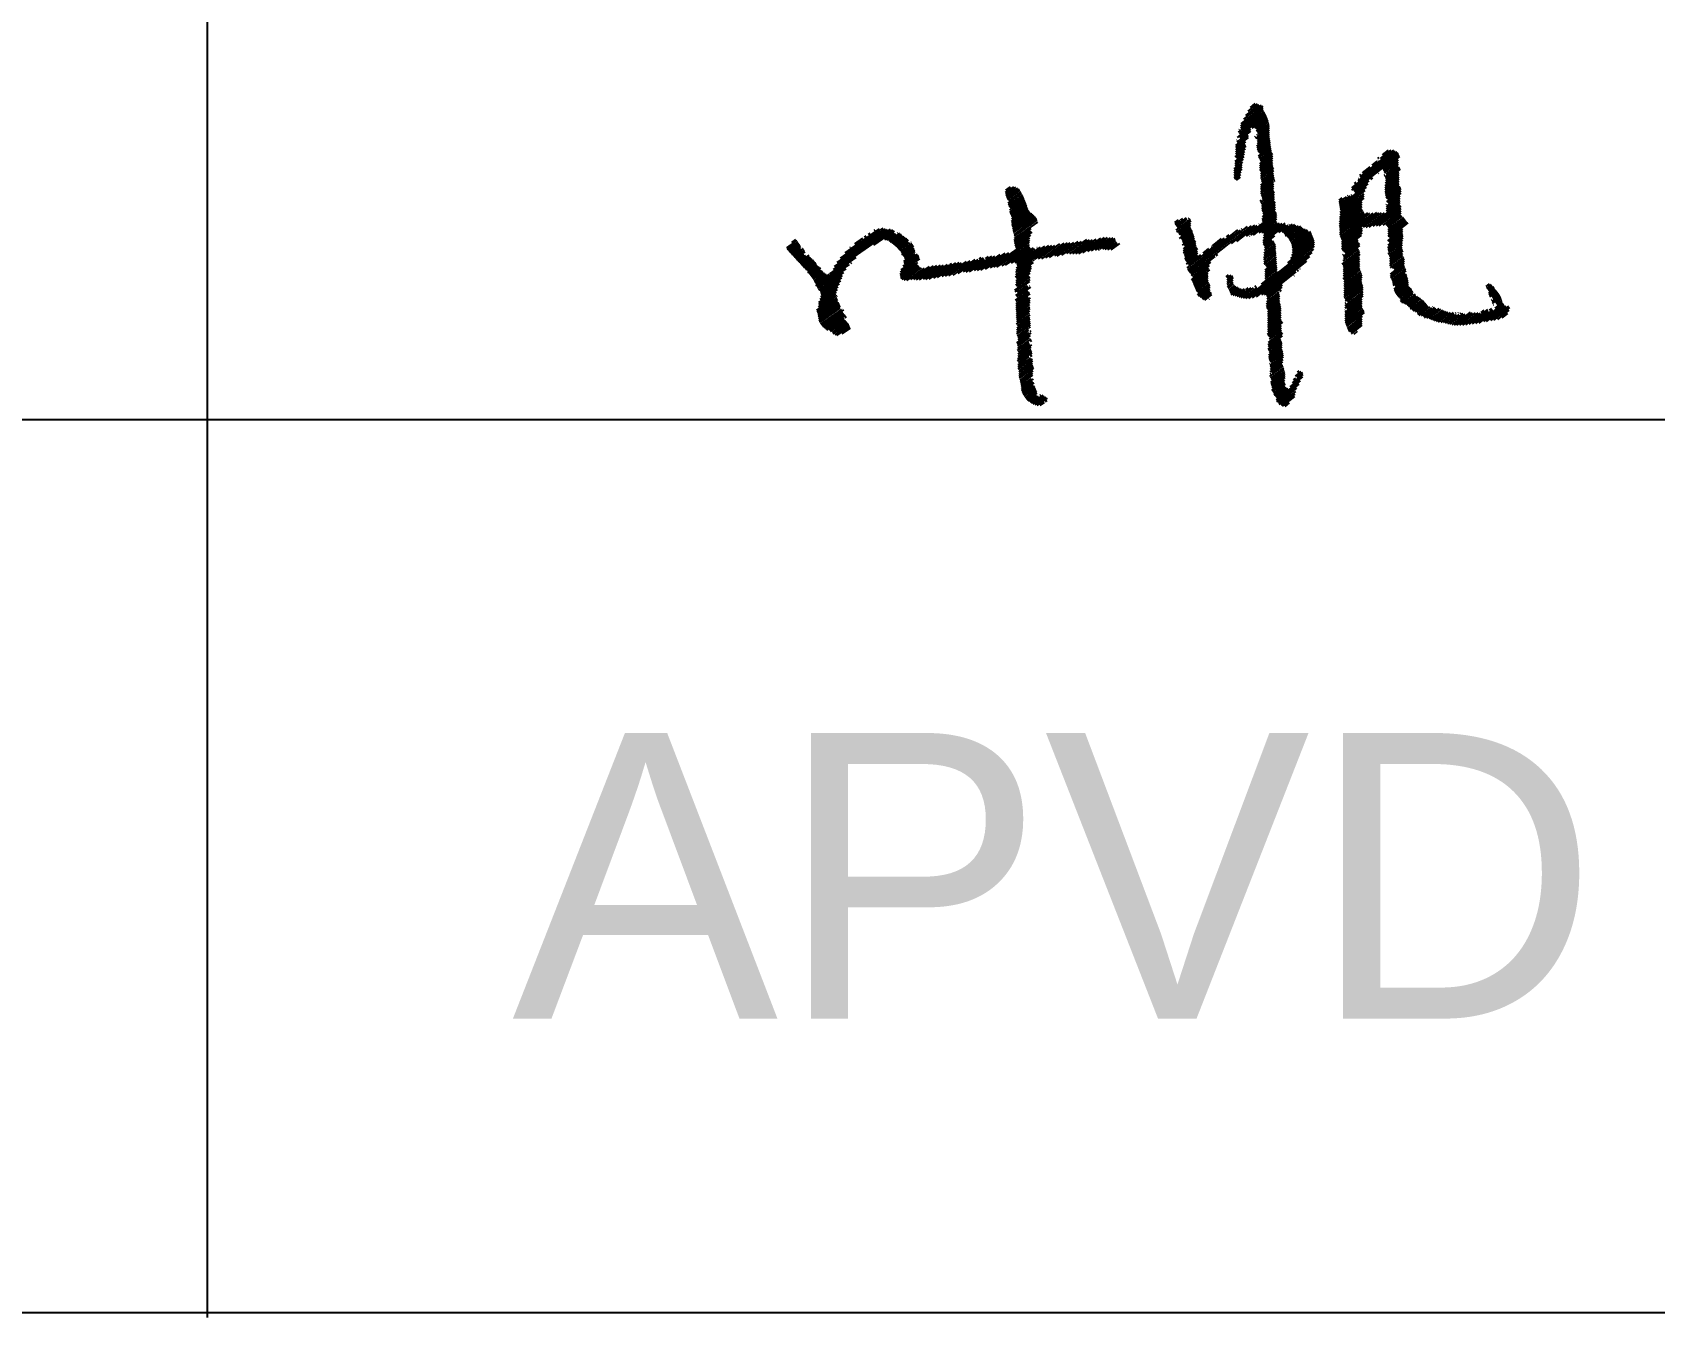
# Model space of a CAD drawing. Header units: millimetres. Extents: x -67 to 528, y -158 to 263.
# Drawn here: x 504.61 to 512.2, y 17.83 to 23.84 of the extents above; entities that cross this region are included whole.
import ezdxf

# ---------------------------------------------------------------- set-up
doc = ezdxf.new("R2010")
doc.units = ezdxf.units.MM
doc.styles.add('Arial', font='ARIAL.TTF', dxfattribs={"height": 0.2})

# ---------------------------------------------------------------- blocks, each defined once
blk = doc.blocks.new('Unknown-251777343-6200')
at = {"color": 7, "linetype": 'Continuous'}
for p, q in [((505.4261, 17.8262), (505.4261, 47.263)), ((433.9535, 22.0317), (513.1357, 22.0314)), ((433.9535, 17.8497), (513.1111, 17.8497))]:
    blk.add_line(p, q, dxfattribs=at)
at = {"color": 7, "linetype": 'Continuous', "style": 'Arial'}
blk.add_text('APVD', height=1.33711, dxfattribs=at).set_placement((506.8526, 19.2261))
blk = doc.blocks.new('Unknown-251777343-6202')
at = {"color": 3, "linetype": 'Continuous'}
for p, q in [((510.264, 23.4047), (510.3695, 23.4884)), ((510.2643, 23.3946), (510.3709, 23.4792)), ((510.2654, 23.4161), (510.3689, 23.4983)), ((510.2695, 23.3884), (510.3747, 23.4719)), ((510.2787, 23.437), (510.3615, 23.5028)), ((510.2874, 23.4543), (510.3509, 23.5047)), ((510.2997, 23.4744), (510.3432, 23.5089)), ((510.3092, 23.4922), (510.3321, 23.5104)), ((510.2493, 23.3517), (510.3825, 23.4574)), ((510.2576, 23.3686), (510.3786, 23.4647)), ((510.3178, 23.3958), (510.3859, 23.4498)), ((510.3295, 23.3947), (510.3891, 23.442)), ((510.3349, 23.3473), (510.3984, 23.3977)), ((510.3375, 23.3907), (510.3918, 23.4338)), ((510.3384, 23.3811), (510.3945, 23.4256)), ((510.3428, 23.3743), (510.3972, 23.4174)), ((510.3462, 23.3666), (510.3984, 23.408)), ((510.2413, 23.3144), (510.3003, 23.3612)), ((510.2413, 23.304), (510.3011, 23.3515)), ((510.2413, 23.2937), (510.2883, 23.331)), ((510.2413, 23.2834), (510.2865, 23.3192)), ((510.2459, 23.3387), (510.2478, 23.3402)), ((510.2476, 23.3297), (510.2571, 23.3373)), ((510.2538, 23.376), (510.2692, 23.3882)), ((510.2568, 23.3887), (510.2589, 23.3903)), ((510.258, 23.338), (510.3119, 23.3808)), ((510.2604, 23.3502), (510.3109, 23.3902)), ((510.3303, 23.354), (510.334, 23.3569)), ((510.3402, 23.3618), (510.3447, 23.3654)), ((510.3402, 23.3102), (510.399, 23.3569)), ((510.3414, 23.3008), (510.4003, 23.3476)), ((510.3419, 23.3218), (510.3984, 23.3667)), ((510.3421, 23.3427), (510.3984, 23.3874)), ((510.3426, 23.3327), (510.3984, 23.3771)), ((510.3431, 23.2919), (510.4016, 23.3383)), ((510.3457, 23.2836), (510.4029, 23.329)), ((510.3527, 23.2788), (510.4042, 23.3197)), ((510.2373, 23.2389), (510.2818, 23.2742)), ((510.2373, 23.2285), (510.2799, 23.2623)), ((510.2373, 23.2182), (510.2768, 23.2496)), ((510.2388, 23.2607), (510.2859, 23.2981)), ((510.2413, 23.273), (510.2891, 23.311)), ((510.2436, 23.2542), (510.2832, 23.2856)), ((510.3473, 23.2642), (510.4055, 23.3104)), ((510.3494, 23.2555), (510.4068, 23.3011)), ((510.3531, 23.2481), (510.4081, 23.2918)), ((510.3541, 23.2282), (510.4145, 23.2762)), ((510.3541, 23.2179), (510.4145, 23.2659)), ((510.3541, 23.2076), (510.4145, 23.2555)), ((510.3541, 23.1972), (510.4145, 23.2452)), ((510.3572, 23.2411), (510.4094, 23.2825)), ((510.7847, 23.105), (511.0023, 23.2777)), ((510.7849, 23.1155), (510.9972, 23.2839)), ((510.7943, 23.1023), (511.0065, 23.2707)), ((510.8137, 23.1487), (510.9887, 23.2876)), ((510.8236, 23.1668), (510.9805, 23.2914)), ((510.9067, 23.2535), (510.9117, 23.2575)), ((510.9068, 23.2432), (510.9082, 23.2444)), ((510.9183, 23.2523), (510.9688, 23.2925)), ((510.9272, 23.2698), (510.9563, 23.2928)), ((510.9306, 23.2001), (511.0092, 23.2625)), ((510.9346, 23.193), (511.0026, 23.247)), ((510.2333, 23.2047), (510.2736, 23.2366)), ((510.2333, 23.1943), (510.2711, 23.2244)), ((510.2333, 23.184), (510.2712, 23.2141)), ((510.2333, 23.1737), (510.2708, 23.2034)), ((510.2333, 23.1633), (510.2668, 23.1899)), ((510.2372, 23.1561), (510.2639, 23.1774)), ((510.358, 23.19), (510.4145, 23.2349)), ((510.3581, 23.1798), (510.4145, 23.2245)), ((510.3581, 23.1694), (510.416, 23.2154)), ((510.3581, 23.1591), (510.4192, 23.2076)), ((510.3581, 23.1281), (510.4193, 23.1767)), ((510.3581, 23.1178), (510.4202, 23.167)), ((510.3606, 23.1508), (510.4184, 23.1966)), ((510.3627, 23.1421), (510.4175, 23.1856)), ((510.8217, 23.1757), (510.8267, 23.1796)), ((510.8348, 23.1861), (510.8705, 23.2144)), ((510.8796, 23.2217), (510.9035, 23.2406)), ((510.9098, 23.1836), (510.9113, 23.1848)), ((510.9364, 23.1737), (510.9398, 23.1764)), ((510.938, 23.1853), (511.0026, 23.2366)), ((510.9397, 23.1661), (511.0026, 23.216)), ((510.9402, 23.1251), (511.0067, 23.1778)), ((510.9402, 23.1148), (511.0067, 23.1675)), ((510.9425, 23.1373), (511.0067, 23.1882)), ((510.9428, 23.1582), (511.0085, 23.2103)), ((510.9437, 23.1486), (511.012, 23.2027)), ((510.9445, 23.1802), (511.0026, 23.2263)), ((509.163, 23.0939), (509.2017, 23.121)), ((509.1635, 23.0845), (509.2117, 23.1182)), ((509.1639, 23.1043), (509.1864, 23.12)), ((509.1657, 23.0763), (509.2201, 23.1144)), ((509.1684, 23.0685), (509.2275, 23.1098)), ((509.1716, 23.0609), (509.2314, 23.1028)), ((509.1776, 23.0554), (509.2353, 23.0958)), ((510.2446, 23.1517), (510.2623, 23.1657)), ((510.3561, 23.1575), (510.3566, 23.1579)), ((510.3581, 23.1074), (510.4229, 23.1589)), ((510.3581, 23.0971), (510.4186, 23.1451)), ((510.3581, 23.1384), (510.3587, 23.1389)), ((510.3584, 23.087), (510.4186, 23.1347)), ((510.3586, 23.0458), (510.4229, 23.0968)), ((510.3613, 23.079), (510.4186, 23.1244)), ((510.3639, 23.0707), (510.4186, 23.1141)), ((510.3656, 23.0617), (510.4186, 23.1037)), ((510.4202, 23.1463), (510.4248, 23.15)), ((510.7278, 23.0288), (510.8603, 23.134)), ((510.7293, 23.0197), (510.8537, 23.1185)), ((510.7307, 23.0105), (510.8472, 23.103)), ((510.7971, 23.1355), (510.8053, 23.142)), ((510.7977, 23.0947), (510.8662, 23.149)), ((510.8135, 23.1588), (510.815, 23.16)), ((510.8734, 23.1547), (510.8829, 23.1622)), ((510.9402, 23.1044), (511.0067, 23.1572)), ((510.9408, 23.0945), (511.0067, 23.1468)), ((510.9419, 23.0851), (511.0067, 23.1365)), ((510.9436, 23.0761), (511.0067, 23.1262)), ((510.9453, 23.0671), (511.0118, 23.1199)), ((510.9489, 23.0494), (511.0147, 23.1016)), ((510.952, 23.0621), (511.0147, 23.1119)), ((510.9543, 23.0433), (511.0147, 23.0912)), ((509.1759, 23.0444), (509.2393, 23.0888)), ((509.1767, 23.0353), (509.2432, 23.0818)), ((509.1794, 23.0274), (509.2469, 23.0747)), ((509.1825, 23.0003), (509.2564, 23.0521)), ((509.1834, 23.0107), (509.2536, 23.0599)), ((509.1848, 23.0214), (509.2503, 23.0673)), ((509.1856, 22.9928), (509.2592, 23.0443)), ((509.1893, 22.9856), (509.2619, 23.0365)), ((509.1924, 22.978), (509.2647, 23.0287)), ((509.1925, 22.9684), (509.2676, 23.0209)), ((510.3553, 23.0535), (510.3621, 23.0589)), ((510.3622, 23.0383), (510.4226, 23.0863)), ((510.3622, 23.028), (510.4226, 23.0759)), ((510.3622, 23.0177), (510.4226, 23.0656)), ((510.3638, 23.0086), (510.4226, 23.0553)), ((510.3648, 22.9681), (510.4266, 23.0171)), ((510.3658, 22.9792), (510.4266, 23.0275)), ((510.368, 23.0016), (510.4266, 23.0481)), ((510.3685, 22.9917), (510.4266, 23.0378)), ((510.7251, 23.0577), (510.7388, 23.0686)), ((510.7257, 23.0478), (510.7518, 23.0686)), ((510.7265, 23.0382), (510.7779, 23.0789)), ((510.727, 22.9456), (510.8322, 23.0291)), ((510.7271, 22.9353), (510.8315, 23.0182)), ((510.7272, 22.9561), (510.8329, 23.0399)), ((510.7275, 22.9667), (510.8334, 23.0506)), ((510.7283, 22.9776), (510.8415, 23.0674)), ((510.7291, 22.9886), (510.8415, 23.0778)), ((510.7299, 22.9995), (510.8415, 23.0881)), ((510.7529, 23.0694), (510.7598, 23.0749)), ((510.7638, 23.0781), (510.7664, 23.0801)), ((510.7811, 23.0815), (510.7839, 23.0837)), ((510.865, 22.9311), (511.0107, 23.0467)), ((510.8846, 22.9363), (511.0109, 23.0366)), ((510.9004, 22.9385), (511.0147, 23.0292)), ((510.913, 22.9382), (511.0147, 23.0189)), ((510.9462, 23.0266), (511.0107, 23.0777)), ((510.9462, 23.0162), (511.0107, 23.0674)), ((510.9462, 23.0576), (510.9473, 23.0584)), ((510.9462, 23.0059), (511.0107, 23.057)), ((510.9462, 23.0369), (510.9487, 23.0388)), ((509.191, 22.9576), (509.2705, 23.0133)), ((509.1917, 22.9483), (509.2747, 23.0064)), ((509.193, 22.9395), (509.2803, 23.0007)), ((509.1947, 22.931), (509.2868, 22.9954)), ((509.1964, 22.9224), (509.293, 22.99)), ((509.1984, 22.9141), (509.2988, 22.9844)), ((509.2007, 22.9059), (509.3047, 22.9787)), ((509.2032, 22.8979), (509.3088, 22.9719)), ((509.2042, 22.8791), (509.3135, 22.9557)), ((509.2051, 22.8895), (509.3117, 22.9641)), ((509.9552, 22.953), (509.9721, 22.9664)), ((509.9572, 22.9443), (509.9813, 22.9634)), ((509.9619, 22.917), (510.0284, 22.9698)), ((509.9625, 22.9381), (510.01, 22.9758)), ((509.9644, 22.9086), (510.0314, 22.9618)), ((509.9665, 22.931), (510.0138, 22.9685)), ((509.9731, 22.9052), (510.03, 22.9504)), ((509.9765, 22.8976), (510.0303, 22.9403)), ((509.9828, 22.9646), (509.9931, 22.9728)), ((510.0188, 22.9725), (510.0229, 22.9757)), ((510.2215, 22.8544), (510.3306, 22.9409)), ((510.2463, 22.8638), (510.3416, 22.9394)), ((510.2911, 22.8889), (510.431, 23)), ((510.3109, 22.8943), (510.4327, 22.991)), ((510.3239, 22.8943), (510.4337, 22.9814)), ((510.3503, 22.9462), (510.3513, 22.9471)), ((510.3509, 22.9054), (510.4339, 22.9713)), ((510.3613, 22.955), (510.3618, 22.9554)), ((510.3632, 22.9048), (510.4319, 22.9593)), ((510.3659, 22.9587), (510.4266, 23.0068)), ((510.3687, 22.8679), (510.4717, 22.9496)), ((510.3694, 22.8581), (510.4751, 22.942)), ((510.3702, 22.8794), (510.4585, 22.9495)), ((510.372, 22.9014), (510.436, 22.9522)), ((510.3723, 22.8914), (510.4461, 22.9499)), ((510.4428, 22.906), (510.4865, 22.9407)), ((510.4577, 22.9075), (510.5064, 22.9462)), ((510.4663, 22.904), (510.5176, 22.9447)), ((510.4707, 22.8971), (510.5233, 22.9389)), ((510.4902, 22.9436), (510.493, 22.9458)), ((510.7275, 22.9253), (510.8355, 23.011)), ((510.7279, 22.9153), (510.8399, 23.0041)), ((510.7283, 22.9052), (510.8336, 22.9888)), ((510.7286, 22.8952), (510.827, 22.9733)), ((510.7312, 22.8869), (510.8205, 22.9578)), ((510.7344, 22.8791), (510.814, 22.9422)), ((510.8074, 22.9267), (510.8343, 22.9481)), ((510.814, 22.9422), (510.8355, 22.9593)), ((510.8205, 22.9578), (510.8366, 22.9705)), ((510.827, 22.9733), (510.8377, 22.9818)), ((510.8332, 22.9369), (510.9105, 22.9982)), ((510.8336, 22.9888), (510.8389, 22.993)), ((510.8343, 22.9481), (510.9007, 23.0007)), ((510.8355, 22.9593), (510.8839, 22.9978)), ((510.8366, 22.9705), (510.8694, 22.9965)), ((510.8377, 22.9818), (510.8591, 22.9987)), ((510.8388, 22.931), (510.9235, 22.9982)), ((510.8389, 22.993), (510.8442, 22.9972)), ((510.851, 22.9303), (510.9366, 22.9982)), ((510.9303, 22.9415), (511.0147, 23.0086)), ((510.9443, 22.9424), (511.0147, 22.9982)), ((510.9503, 22.9368), (511.0147, 22.9879)), ((510.9543, 22.9296), (511.0207, 22.9823)), ((510.9543, 22.9193), (511.0273, 22.9772)), ((510.9543, 22.909), (511.0329, 22.9713)), ((510.9543, 22.8986), (511.0374, 22.9646)), ((510.9543, 22.8883), (511.0415, 22.9575)), ((510.9606, 22.8829), (511.0476, 22.952)), ((508.1389, 22.8347), (508.1874, 22.8686)), ((508.1615, 22.8602), (508.1803, 22.8734)), ((508.3403, 22.7126), (508.6356, 22.9195)), ((508.357, 22.7341), (508.6249, 22.9217)), ((508.3619, 22.7473), (508.6106, 22.9214)), ((508.3748, 22.766), (508.6003, 22.9239)), ((508.3894, 22.786), (508.5902, 22.9266)), ((508.4119, 22.8115), (508.5719, 22.9235)), ((508.4575, 22.8532), (508.4948, 22.8793)), ((508.5028, 22.8849), (508.511, 22.8906)), ((508.5208, 22.8975), (508.5291, 22.9033)), ((508.5464, 22.8472), (508.6432, 22.915)), ((508.5473, 22.916), (508.5525, 22.9197)), ((508.597, 22.8729), (508.6427, 22.9049)), ((508.6077, 22.8706), (508.6498, 22.9002)), ((508.6162, 22.8669), (508.6686, 22.9036)), ((508.6232, 22.862), (508.6751, 22.8983)), ((508.6298, 22.8569), (508.681, 22.8928)), ((508.6364, 22.8518), (508.6877, 22.8877)), ((508.643, 22.8466), (508.695, 22.8831)), ((508.6491, 22.8412), (508.7025, 22.8786)), ((508.655, 22.8356), (508.7081, 22.8727)), ((508.6574, 22.9055), (508.6587, 22.9064)), ((508.6606, 22.8298), (508.7084, 22.8632)), ((509.0917, 22.7419), (509.2763, 22.8711)), ((509.2039, 22.8692), (509.2835, 22.9249)), ((509.2048, 22.8601), (509.282, 22.9141)), ((509.2064, 22.8514), (509.2872, 22.908)), ((509.2084, 22.8431), (509.281, 22.894)), ((509.2113, 22.8354), (509.2771, 22.8815)), ((509.4046, 22.7954), (509.5026, 22.864)), ((509.4263, 22.8008), (509.5179, 22.8649)), ((509.4497, 22.8075), (509.5434, 22.8731)), ((509.4635, 22.8074), (509.5564, 22.8724)), ((509.4773, 22.8073), (509.5694, 22.8718)), ((509.4913, 22.8073), (509.5874, 22.8747)), ((509.5053, 22.8074), (509.6085, 22.8797)), ((509.5247, 22.8113), (509.6264, 22.8825)), ((509.5481, 22.8179), (509.6402, 22.8824)), ((509.5657, 22.8205), (509.6536, 22.882)), ((509.5833, 22.8231), (509.6664, 22.8813)), ((509.6049, 22.8284), (509.6765, 22.8786)), ((509.6183, 22.8281), (509.6785, 22.8703)), ((509.6298, 22.8264), (509.6829, 22.8636)), ((509.9779, 22.8781), (510.0339, 22.9224)), ((509.9833, 22.8927), (510.0311, 22.9306)), ((509.9872, 22.8751), (510.0379, 22.9153)), ((509.9914, 22.868), (510.0393, 22.9061)), ((509.992, 22.8479), (510.0467, 22.8913)), ((509.9934, 22.8593), (510.0435, 22.8991)), ((509.9956, 22.8301), (510.0496, 22.8729)), ((509.9956, 22.8198), (510.054, 22.8661)), ((510.0002, 22.844), (510.0482, 22.8822)), ((510.0157, 22.7324), (510.2502, 22.9185)), ((510.0196, 22.7252), (510.2626, 22.918)), ((510.0247, 22.7189), (510.2965, 22.9345)), ((510.0309, 22.7134), (510.3139, 22.938)), ((510.0885, 22.8005), (510.1888, 22.8801)), ((510.1313, 22.8448), (510.1745, 22.879)), ((510.1969, 22.8865), (510.2094, 22.8964)), ((510.2677, 22.922), (510.2711, 22.9247)), ((510.3046, 22.8893), (510.3068, 22.8911)), ((510.3707, 22.8488), (510.4244, 22.8914)), ((510.3753, 22.8421), (510.412, 22.8712)), ((510.3773, 22.8334), (510.4186, 22.8662)), ((510.4739, 22.8894), (510.5352, 22.938)), ((510.4823, 22.8857), (510.5454, 22.9358)), ((510.4852, 22.764), (510.6097, 22.8628)), ((510.4874, 22.8794), (510.5517, 22.9305)), ((510.492, 22.8727), (510.5588, 22.9257)), ((510.4962, 22.8657), (510.5671, 22.922)), ((510.4983, 22.7847), (510.6084, 22.8721)), ((510.4998, 22.8582), (510.5768, 22.9194)), ((510.5027, 22.8502), (510.5808, 22.9122)), ((510.5038, 22.7994), (510.6049, 22.8796)), ((510.505, 22.8417), (510.5918, 22.9106)), ((510.5063, 22.8118), (510.6019, 22.8877)), ((510.5065, 22.8326), (510.596, 22.9036)), ((510.5071, 22.8227), (510.5992, 22.8958)), ((510.7368, 22.8707), (510.8074, 22.9267)), ((510.7368, 22.8603), (510.8009, 22.9112)), ((510.7368, 22.85), (510.7943, 22.8957)), ((510.7368, 22.8397), (510.7878, 22.8802)), ((510.7368, 22.8293), (510.7813, 22.8646)), ((510.7682, 22.8336), (510.8147, 22.8705)), ((510.7747, 22.8491), (510.8287, 22.8919)), ((510.7813, 22.8646), (510.8298, 22.9032)), ((510.7878, 22.8802), (510.8309, 22.9144)), ((510.7943, 22.8957), (510.8321, 22.9256)), ((510.8009, 22.9112), (510.8332, 22.9369)), ((510.8287, 22.8919), (510.8303, 22.8932)), ((510.8298, 22.9032), (510.833, 22.9057)), ((510.8309, 22.9144), (510.8346, 22.9173)), ((510.8321, 22.9256), (510.8344, 22.9275)), ((510.9527, 22.8354), (511.0243, 22.8922)), ((510.9534, 22.8669), (511.0228, 22.922)), ((510.9539, 22.826), (511.0241, 22.8817)), ((510.9545, 22.8471), (511.0238, 22.9022)), ((510.9557, 22.8171), (511.0234, 22.8708)), ((510.9589, 22.8609), (511.0233, 22.9121)), ((508.141, 22.8264), (508.1914, 22.8617)), ((508.1461, 22.8202), (508.196, 22.8552)), ((508.1516, 22.8143), (508.201, 22.8489)), ((508.1571, 22.8084), (508.2044, 22.8416)), ((508.1626, 22.8026), (508.2036, 22.8313)), ((508.1681, 22.7967), (508.217, 22.8309)), ((508.1736, 22.7908), (508.2208, 22.8238)), ((508.1791, 22.7849), (508.2246, 22.8168)), ((508.1846, 22.779), (508.2199, 22.8037)), ((508.1901, 22.7731), (508.2274, 22.7992)), ((508.1955, 22.7672), (508.2428, 22.8003)), ((508.201, 22.7612), (508.2468, 22.7933)), ((508.2064, 22.7553), (508.2532, 22.7881)), ((508.2117, 22.8369), (508.2117, 22.837)), ((508.2751, 22.6573), (508.4639, 22.7895)), ((508.4344, 22.837), (508.4362, 22.8383)), ((508.6662, 22.8239), (508.7142, 22.8575)), ((508.6718, 22.8181), (508.7249, 22.8553)), ((508.6738, 22.7318), (508.7588, 22.7913)), ((508.6751, 22.8107), (508.7306, 22.8496)), ((508.6777, 22.8027), (508.7338, 22.842)), ((508.6833, 22.7482), (508.7562, 22.7993)), ((508.6835, 22.797), (508.7325, 22.8314)), ((508.6867, 22.7701), (508.7393, 22.8069)), ((508.6885, 22.7616), (508.7505, 22.805)), ((508.6889, 22.7911), (508.7385, 22.8258)), ((508.6912, 22.783), (508.7397, 22.8169)), ((508.7196, 22.8613), (508.7204, 22.8619)), ((508.733, 22.8317), (508.7357, 22.8336)), ((508.9663, 22.7223), (509.0598, 22.7878)), ((508.9939, 22.7221), (509.0985, 22.7954)), ((509.018, 22.7293), (509.1121, 22.7951)), ((509.0312, 22.7288), (509.1384, 22.8038)), ((509.0393, 22.7831), (509.0486, 22.7897)), ((509.0475, 22.7304), (509.1605, 22.8096)), ((509.0688, 22.7356), (509.1776, 22.8118)), ((509.0692, 22.7846), (509.083, 22.7943)), ((509.1081, 22.7436), (509.2755, 22.8608)), ((509.1228, 22.7442), (509.2747, 22.8505)), ((509.1463, 22.7509), (509.2755, 22.8414)), ((509.163, 22.7529), (509.2801, 22.8349)), ((509.1904, 22.7623), (509.2931, 22.8342)), ((509.2073, 22.7644), (509.3006, 22.8297)), ((509.2126, 22.7291), (509.3798, 22.8462)), ((509.2134, 22.7395), (509.3659, 22.8462)), ((509.2153, 22.7602), (509.3269, 22.8384)), ((509.2169, 22.7516), (509.3473, 22.8429)), ((509.2983, 22.7794), (509.3938, 22.8463)), ((509.3099, 22.8363), (509.3105, 22.8367)), ((509.3179, 22.7834), (509.4172, 22.8529)), ((509.3327, 22.784), (509.4372, 22.8572)), ((509.3513, 22.7873), (509.453, 22.8585)), ((509.3691, 22.79), (509.4658, 22.8577)), ((509.3931, 22.7971), (509.483, 22.86)), ((509.5983, 22.8238), (509.6027, 22.8269)), ((509.6418, 22.8251), (509.6867, 22.8565)), ((509.6569, 22.8259), (509.6987, 22.8551)), ((509.9956, 22.8094), (510.0546, 22.8562)), ((510.0002, 22.8027), (510.0555, 22.8466)), ((510.0017, 22.7833), (510.0631, 22.832)), ((510.0024, 22.7942), (510.0579, 22.8382)), ((510.0048, 22.7754), (510.0618, 22.8207)), ((510.0095, 22.7585), (510.0629, 22.8008)), ((510.01, 22.7692), (510.0634, 22.8116)), ((510.0136, 22.7411), (510.0879, 22.8)), ((510.0202, 22.7566), (510.0775, 22.8021)), ((510.0371, 22.708), (510.145, 22.7937)), ((510.0879, 22.8103), (510.1141, 22.8311)), ((510.1258, 22.8404), (510.1269, 22.8413)), ((510.1491, 22.797), (510.1572, 22.8033)), ((510.2884, 22.5975), (510.6102, 22.8529)), ((510.3022, 22.5981), (510.6094, 22.8419)), ((510.3187, 22.6009), (510.6058, 22.8287)), ((510.3377, 22.6057), (510.5984, 22.8125)), ((510.3622, 22.6147), (510.5877, 22.7937)), ((510.3726, 22.7883), (510.4283, 22.8325)), ((510.3728, 22.7781), (510.429, 22.8227)), ((510.3731, 22.799), (510.4277, 22.8423)), ((510.3734, 22.7683), (510.4296, 22.8129)), ((510.374, 22.7585), (510.4303, 22.8031)), ((510.3744, 22.8104), (510.427, 22.8521)), ((510.3758, 22.8218), (510.4229, 22.8592)), ((510.3796, 22.7525), (510.431, 22.7933)), ((510.7384, 22.7583), (510.82, 22.823)), ((510.7405, 22.8219), (510.7747, 22.8491)), ((510.7422, 22.8026), (510.746, 22.8057)), ((510.7441, 22.7732), (510.815, 22.8294)), ((510.7442, 22.7525), (510.8207, 22.8133)), ((510.7448, 22.7427), (510.8196, 22.8021)), ((510.7448, 22.7324), (510.8185, 22.7909)), ((510.7451, 22.7946), (510.7551, 22.8025)), ((510.7465, 22.7854), (510.7486, 22.787)), ((510.7467, 22.8165), (510.7682, 22.8336)), ((510.7486, 22.787), (510.8225, 22.8457)), ((510.7528, 22.811), (510.7616, 22.8181)), ((510.7551, 22.8025), (510.8221, 22.8557)), ((510.7616, 22.8181), (510.8152, 22.8606)), ((510.8185, 22.7909), (510.8197, 22.7918)), ((510.8196, 22.8021), (510.8227, 22.8045)), ((510.8207, 22.8133), (510.8224, 22.8146)), ((510.9549, 22.8061), (511.0223, 22.8596)), ((510.9597, 22.7996), (511.0211, 22.8484)), ((510.9624, 22.7914), (511.0202, 22.8373)), ((510.9624, 22.781), (511.0213, 22.8279)), ((510.9624, 22.7707), (511.0245, 22.82)), ((510.9624, 22.7604), (511.0226, 22.8082)), ((510.9624, 22.75), (511.0236, 22.7987)), ((510.9647, 22.7416), (511.028, 22.7918)), ((508.2119, 22.7494), (508.259, 22.7824)), ((508.2173, 22.7434), (508.265, 22.7768)), ((508.2227, 22.7375), (508.2706, 22.771)), ((508.228, 22.7315), (508.2755, 22.7647)), ((508.2349, 22.7266), (508.279, 22.7574)), ((508.2372, 22.7184), (508.2836, 22.7509)), ((508.2437, 22.7132), (508.2912, 22.7465)), ((508.2486, 22.7069), (508.2977, 22.7413)), ((508.2534, 22.7005), (508.2983, 22.7319)), ((508.2581, 22.6941), (508.305, 22.7269)), ((508.2625, 22.6874), (508.3109, 22.7213)), ((508.2664, 22.6804), (508.3167, 22.7156)), ((508.2701, 22.6732), (508.3252, 22.7118)), ((508.2739, 22.6661), (508.339, 22.7117)), ((508.2811, 22.6517), (508.4319, 22.7573)), ((508.2836, 22.6437), (508.416, 22.7365)), ((508.2884, 22.6373), (508.406, 22.7197)), ((508.4377, 22.7613), (508.4429, 22.765)), ((508.6698, 22.7096), (508.7514, 22.7667)), ((508.6706, 22.7003), (508.7506, 22.7564)), ((508.6715, 22.7205), (508.7622, 22.784)), ((508.6722, 22.6917), (508.7565, 22.7508)), ((508.6785, 22.6864), (508.7616, 22.7446)), ((508.6882, 22.6834), (508.7701, 22.7408)), ((508.701, 22.6826), (508.7829, 22.74)), ((508.7194, 22.6858), (508.8075, 22.7475)), ((508.7334, 22.6858), (508.8248, 22.7499)), ((508.7464, 22.6852), (508.8412, 22.7516)), ((508.7593, 22.6845), (508.8577, 22.7534)), ((508.7782, 22.688), (508.8728, 22.7543)), ((508.7889, 22.6858), (508.8907, 22.757)), ((508.8053, 22.6875), (508.9016, 22.7549)), ((508.8271, 22.693), (508.9295, 22.7647)), ((508.8442, 22.6953), (508.9454, 22.7661)), ((508.8655, 22.7004), (508.9573, 22.7647)), ((508.8814, 22.7018), (508.9796, 22.7706)), ((508.8975, 22.7033), (508.9975, 22.7734)), ((508.9036, 22.7564), (508.911, 22.7615)), ((508.9171, 22.7073), (509.0206, 22.7798)), ((508.9406, 22.7141), (509.0354, 22.7804)), ((508.9785, 22.7211), (509.0648, 22.7815)), ((509.2102, 22.6982), (509.2837, 22.7497)), ((509.211, 22.7085), (509.2934, 22.7662)), ((509.2118, 22.7188), (509.2893, 22.7731)), ((509.212, 22.6703), (509.2783, 22.7167)), ((509.2128, 22.6806), (509.2817, 22.7288)), ((509.2137, 22.6909), (509.2837, 22.7399)), ((509.29, 22.7735), (509.2972, 22.7787)), ((510.0335, 22.6845), (510.1177, 22.7513)), ((510.0382, 22.6779), (510.115, 22.7389)), ((510.0397, 22.6997), (510.1245, 22.7671)), ((510.0413, 22.6701), (510.1189, 22.7316)), ((510.0445, 22.6623), (510.1124, 22.7161)), ((510.3607, 22.6652), (510.4356, 22.7246)), ((510.3748, 22.6144), (510.574, 22.7725)), ((510.3783, 22.7308), (510.4323, 22.7737)), ((510.3783, 22.7205), (510.4329, 22.7639)), ((510.3783, 22.7101), (510.4336, 22.754)), ((510.3783, 22.6998), (510.4342, 22.7442)), ((510.3783, 22.6895), (510.4349, 22.7344)), ((510.384, 22.7457), (510.4316, 22.7835)), ((510.3846, 22.6119), (510.5242, 22.7226)), ((510.5291, 22.7265), (510.5345, 22.7308)), ((510.5409, 22.7359), (510.5423, 22.737)), ((510.7438, 22.6903), (510.814, 22.7459)), ((510.7448, 22.7221), (510.8174, 22.7796)), ((510.7448, 22.7117), (510.8162, 22.7684)), ((510.7448, 22.7014), (510.8151, 22.7572)), ((510.7489, 22.6839), (510.8128, 22.7347)), ((510.7489, 22.6736), (510.8117, 22.7235)), ((510.7489, 22.6633), (510.8106, 22.7122)), ((510.8094, 22.701), (510.8301, 22.7174)), ((510.8106, 22.7122), (510.8272, 22.7254)), ((510.8117, 22.7235), (510.8239, 22.7332)), ((510.8128, 22.7347), (510.8214, 22.7415)), ((510.814, 22.7459), (510.8214, 22.7518)), ((510.8151, 22.7572), (510.8214, 22.7622)), ((510.8162, 22.7684), (510.8214, 22.7725)), ((510.8174, 22.7796), (510.8214, 22.7828)), ((510.9654, 22.7008), (511.0308, 22.7527)), ((510.9657, 22.7114), (511.0308, 22.7631)), ((510.9677, 22.6923), (511.0327, 22.7438)), ((510.9711, 22.6847), (511.0366, 22.7367)), ((510.9742, 22.6768), (511.038, 22.7274)), ((510.9754, 22.7398), (511.0308, 22.7837)), ((510.9768, 22.6685), (511.0354, 22.7151)), ((510.9824, 22.735), (511.0308, 22.7734)), ((508.2887, 22.5791), (508.3753, 22.6397)), ((508.2949, 22.6321), (508.399, 22.7051)), ((508.2956, 22.5936), (508.3799, 22.6527)), ((508.2981, 22.6052), (508.386, 22.6667)), ((508.2982, 22.6247), (508.3969, 22.6938)), ((508.2999, 22.6161), (508.3912, 22.6801)), ((509.2064, 22.6371), (509.2779, 22.6872)), ((509.2077, 22.6282), (509.2771, 22.6769)), ((509.2112, 22.66), (509.2742, 22.7041)), ((509.2113, 22.6113), (509.2706, 22.6528)), ((509.2156, 22.6533), (509.2788, 22.6975)), ((509.2161, 22.6049), (509.2812, 22.6505)), ((509.2188, 22.6263), (509.265, 22.6586)), ((509.2755, 22.6562), (509.277, 22.6573)), ((510.0331, 22.7048), (510.0369, 22.7078)), ((510.0478, 22.6545), (510.1124, 22.7058)), ((510.051, 22.6468), (510.1124, 22.6955)), ((510.0544, 22.6391), (510.1124, 22.6851)), ((510.0577, 22.6314), (510.1138, 22.6759)), ((510.0622, 22.6143), (510.1205, 22.6605)), ((510.0634, 22.6256), (510.1175, 22.6685)), ((510.0671, 22.6079), (510.1205, 22.6502)), ((510.0743, 22.6033), (510.1205, 22.6399)), ((510.1954, 22.6994), (510.2069, 22.7084)), ((510.201, 22.6935), (510.2186, 22.7074)), ((510.201, 22.6832), (510.2274, 22.704)), ((510.201, 22.6728), (510.2295, 22.6954)), ((510.201, 22.6625), (510.2283, 22.6842)), ((510.2014, 22.6524), (510.2281, 22.6737)), ((510.2056, 22.6454), (510.2309, 22.6655)), ((510.2098, 22.6385), (510.2359, 22.6591)), ((510.2134, 22.631), (510.2429, 22.6544)), ((510.2163, 22.6229), (510.2503, 22.65)), ((510.2191, 22.6148), (510.2585, 22.6461)), ((510.2289, 22.6122), (510.268, 22.6433)), ((510.2388, 22.6098), (510.2811, 22.6434)), ((510.2481, 22.6069), (510.2861, 22.637)), ((510.2569, 22.6035), (510.3132, 22.6481)), ((510.2658, 22.6002), (510.3245, 22.6468)), ((510.2768, 22.5986), (510.3403, 22.649)), ((510.2878, 22.6383), (510.2985, 22.6468)), ((510.3308, 22.6518), (510.3363, 22.6562)), ((510.3881, 22.6043), (510.4603, 22.6616)), ((510.3884, 22.5942), (510.4586, 22.6499)), ((510.4468, 22.6302), (510.4557, 22.6372)), ((510.5139, 22.7041), (510.5163, 22.706)), ((510.7489, 22.653), (510.8094, 22.701)), ((510.7489, 22.6426), (510.8083, 22.6898)), ((510.7489, 22.6323), (510.8072, 22.6786)), ((510.7489, 22.622), (510.806, 22.6673)), ((510.7489, 22.6116), (510.8049, 22.6561)), ((510.7491, 22.6015), (510.8038, 22.6449)), ((510.8004, 22.6112), (510.8375, 22.6406)), ((510.8015, 22.6224), (510.8375, 22.651)), ((510.8026, 22.6336), (510.8357, 22.6598)), ((510.8038, 22.6449), (510.832, 22.6673)), ((510.8049, 22.6561), (510.831, 22.6768)), ((510.806, 22.6673), (510.8319, 22.6878)), ((510.8072, 22.6786), (510.8335, 22.6994)), ((510.8083, 22.6898), (510.8324, 22.7089)), ((510.9781, 22.6592), (511.0423, 22.7102)), ((510.9824, 22.6419), (511.046, 22.6925)), ((510.9849, 22.6336), (511.0479, 22.6836)), ((510.9867, 22.6557), (511.0442, 22.7013)), ((510.9878, 22.6256), (511.0498, 22.6748)), ((510.9916, 22.6183), (511.0499, 22.6646)), ((510.9964, 22.6118), (511.0514, 22.6554)), ((511.0018, 22.6057), (511.0572, 22.6496)), ((511.0081, 22.6004), (511.063, 22.6439)), ((511.0116, 22.5928), (511.0661, 22.6361)), ((511.4131, 22.6532), (511.4294, 22.6661)), ((511.416, 22.6451), (511.439, 22.6633)), ((511.4213, 22.639), (511.4432, 22.6564)), ((511.4255, 22.632), (511.4504, 22.6518)), ((511.4256, 22.6217), (511.4545, 22.6447)), ((511.4274, 22.6128), (511.459, 22.6379)), ((508.2793, 22.5433), (508.3694, 22.6063)), ((508.2811, 22.5348), (508.3741, 22.5999)), ((508.2838, 22.5269), (508.3782, 22.593)), ((508.2852, 22.5182), (508.378, 22.5831)), ((508.2867, 22.5094), (508.3841, 22.5777)), ((508.2871, 22.5584), (508.3692, 22.616)), ((508.2879, 22.5687), (508.372, 22.6276)), ((508.2881, 22.5007), (508.3872, 22.5701)), ((508.2894, 22.4919), (508.3899, 22.5622)), ((508.3718, 22.608), (508.3745, 22.6099)), ((509.2095, 22.5905), (509.2682, 22.6317)), ((509.212, 22.5631), (509.2698, 22.6035)), ((509.2125, 22.5731), (509.2785, 22.6194)), ((509.2125, 22.5537), (509.2792, 22.6004)), ((509.2129, 22.5442), (509.2784, 22.59)), ((509.2133, 22.5834), (509.275, 22.6267)), ((509.2134, 22.5348), (509.2776, 22.5797)), ((509.2138, 22.5254), (509.2767, 22.5694)), ((509.2143, 22.5159), (509.2759, 22.5591)), ((510.0815, 22.5986), (510.1216, 22.6305)), ((510.0874, 22.593), (510.1277, 22.6249)), ((510.0954, 22.589), (510.1294, 22.616)), ((510.1161, 22.5951), (510.1181, 22.5967)), ((510.3849, 22.5604), (510.4468, 22.6095)), ((510.385, 22.5708), (510.4452, 22.6186)), ((510.3858, 22.5508), (510.4468, 22.5992)), ((510.3867, 22.5825), (510.4438, 22.6278)), ((510.3904, 22.5441), (510.4468, 22.5888)), ((510.3904, 22.5338), (510.4468, 22.5785)), ((510.3904, 22.5234), (510.451, 22.5715)), ((510.3904, 22.5131), (510.4522, 22.5621)), ((510.7529, 22.5632), (510.7992, 22.5999)), ((510.7529, 22.5528), (510.7981, 22.5887)), ((510.7529, 22.5735), (510.7577, 22.5773)), ((510.7529, 22.5322), (510.7958, 22.5662)), ((510.7535, 22.5947), (510.8026, 22.6336)), ((510.7549, 22.5854), (510.8015, 22.6224)), ((510.7609, 22.5489), (510.797, 22.5775)), ((510.764, 22.5823), (510.8004, 22.6112)), ((510.7924, 22.5326), (510.8335, 22.5651)), ((510.7936, 22.5438), (510.8335, 22.5754)), ((510.7947, 22.555), (510.8335, 22.5858)), ((510.7958, 22.5662), (510.8335, 22.5961)), ((510.797, 22.5775), (510.8375, 22.6096)), ((510.7981, 22.5887), (510.8375, 22.62)), ((510.7992, 22.5999), (510.8375, 22.6303)), ((510.8367, 22.5986), (510.8375, 22.5993)), ((511.0121, 22.5829), (511.0714, 22.6299)), ((511.0187, 22.5778), (511.0722, 22.6202)), ((511.0273, 22.5743), (511.082, 22.6177)), ((511.0357, 22.5706), (511.0848, 22.6096)), ((511.043, 22.5661), (511.0935, 22.6062)), ((511.0494, 22.5608), (511.1013, 22.602)), ((511.0555, 22.5554), (511.1079, 22.5969)), ((511.0596, 22.5483), (511.1146, 22.5919)), ((511.0676, 22.5443), (511.1209, 22.5866)), ((511.0727, 22.538), (511.1268, 22.5809)), ((511.0819, 22.535), (511.132, 22.5747)), ((511.0908, 22.5317), (511.1371, 22.5684)), ((511.0933, 22.5234), (511.1421, 22.5621)), ((511.1638, 22.5586), (511.1658, 22.5602)), ((511.3803, 22.4824), (511.495, 22.5734)), ((511.4026, 22.4899), (511.4995, 22.5668)), ((511.4147, 22.4891), (511.507, 22.5623)), ((511.4301, 22.6046), (511.4643, 22.6318)), ((511.4349, 22.4948), (511.5188, 22.5614)), ((511.4366, 22.5995), (511.4371, 22.5998)), ((511.4379, 22.5902), (511.4415, 22.593)), ((511.4411, 22.6031), (511.4699, 22.6259)), ((511.4421, 22.5831), (511.4785, 22.6121)), ((511.4434, 22.5739), (511.4825, 22.6049)), ((511.4457, 22.5964), (511.4742, 22.619)), ((511.4484, 22.5675), (511.4494, 22.5683)), ((511.4559, 22.5528), (511.4894, 22.5794)), ((511.458, 22.5751), (511.4857, 22.5971)), ((511.4629, 22.5687), (511.4876, 22.5882)), ((508.293, 22.4847), (508.389, 22.5519)), ((508.2973, 22.4779), (508.3957, 22.5468)), ((508.3022, 22.4716), (508.4063, 22.5445)), ((508.3075, 22.4656), (508.4023, 22.5319)), ((508.3137, 22.4602), (508.4067, 22.5253)), ((508.3202, 22.455), (508.4135, 22.5203)), ((508.3268, 22.4499), (508.4067, 22.5058)), ((508.3391, 22.4488), (508.41, 22.4984)), ((508.3438, 22.4423), (508.4173, 22.4937)), ((508.3526, 22.4387), (508.4217, 22.4871)), ((508.4006, 22.5503), (508.4013, 22.5507)), ((508.4109, 22.5088), (508.4176, 22.5134)), ((509.214, 22.4768), (509.2778, 22.5214)), ((509.2147, 22.5065), (509.2789, 22.5515)), ((509.2151, 22.4971), (509.2764, 22.54)), ((509.2156, 22.4876), (509.2758, 22.5298)), ((509.2156, 22.4487), (509.2788, 22.4929)), ((509.2158, 22.4391), (509.2792, 22.4835)), ((509.2166, 22.4591), (509.2783, 22.5023)), ((509.2183, 22.47), (509.2761, 22.5105)), ((510.3893, 22.4296), (510.4615, 22.4869)), ((510.3904, 22.5028), (510.4533, 22.5527)), ((510.3904, 22.4924), (510.454, 22.543)), ((510.3904, 22.4821), (510.454, 22.5326)), ((510.3904, 22.4718), (510.4534, 22.5218)), ((510.3904, 22.4614), (510.4529, 22.511)), ((510.3904, 22.4511), (510.4539, 22.5015)), ((510.3917, 22.4419), (510.4567, 22.4934)), ((510.7529, 22.5218), (510.7947, 22.555)), ((510.7529, 22.5425), (510.7552, 22.5443)), ((510.7529, 22.5115), (510.7936, 22.5438)), ((510.7529, 22.5012), (510.7924, 22.5326)), ((510.7529, 22.4908), (510.7913, 22.5213)), ((510.7551, 22.4822), (510.7902, 22.5101)), ((510.7575, 22.4739), (510.789, 22.4989)), ((510.7603, 22.4657), (510.7879, 22.4876)), ((510.7845, 22.4539), (510.8335, 22.4928)), ((510.7857, 22.4652), (510.8335, 22.5031)), ((510.7868, 22.4764), (510.8349, 22.5146)), ((510.7879, 22.4876), (510.8441, 22.5322)), ((510.789, 22.4989), (510.8418, 22.5407)), ((510.7902, 22.5101), (510.8367, 22.547)), ((510.7913, 22.5213), (510.8335, 22.5548)), ((511.0997, 22.5181), (511.1498, 22.5579)), ((511.1099, 22.5158), (511.1585, 22.5544)), ((511.1197, 22.5133), (511.1723, 22.5551)), ((511.1251, 22.5072), (511.1794, 22.5503)), ((511.1358, 22.5054), (511.1926, 22.5504)), ((511.1462, 22.5033), (511.2012, 22.547)), ((511.1549, 22.4999), (511.2099, 22.5436)), ((511.1635, 22.4964), (511.2186, 22.5401)), ((511.1722, 22.493), (511.2273, 22.5367)), ((511.1809, 22.4895), (511.236, 22.5332)), ((511.1898, 22.4862), (511.2468, 22.5315)), ((511.2021, 22.4857), (511.2598, 22.5315)), ((511.2139, 22.4847), (511.2645, 22.5249)), ((511.2236, 22.4821), (511.2738, 22.5219)), ((511.2334, 22.4795), (511.2868, 22.5219)), ((511.2431, 22.4769), (511.3061, 22.5269)), ((511.2534, 22.4748), (511.3151, 22.5237)), ((511.2644, 22.4731), (511.3401, 22.5332)), ((511.2697, 22.529), (511.2728, 22.5315)), ((511.2761, 22.4721), (511.3491, 22.53)), ((511.2832, 22.5294), (511.2859, 22.5315)), ((511.2893, 22.4722), (511.3559, 22.5251)), ((511.2926, 22.5265), (511.2967, 22.5298)), ((511.3035, 22.4732), (511.3752, 22.5301)), ((511.3188, 22.475), (511.3869, 22.529)), ((511.3341, 22.4768), (511.4205, 22.5454)), ((511.3495, 22.4787), (511.4241, 22.5379)), ((511.357, 22.5259), (511.3631, 22.5308)), ((511.3649, 22.4805), (511.4452, 22.5443)), ((511.3905, 22.5319), (511.4036, 22.5423)), ((511.4296, 22.5423), (511.4404, 22.5508)), ((511.4491, 22.4958), (511.5246, 22.5556)), ((511.4675, 22.5), (511.521, 22.5424)), ((511.4884, 22.5063), (511.5147, 22.5271)), ((508.3563, 22.4315), (508.4268, 22.4809)), ((508.3649, 22.4278), (508.4308, 22.4739)), ((508.3732, 22.4239), (508.4332, 22.4659)), ((508.3978, 22.4314), (508.4367, 22.4586)), ((509.2155, 22.3901), (509.2739, 22.431)), ((509.2165, 22.4298), (509.2797, 22.474)), ((509.2185, 22.4215), (509.2721, 22.459)), ((509.2187, 22.3826), (509.2792, 22.425)), ((509.2202, 22.3642), (509.2825, 22.4078)), ((509.221, 22.3745), (509.2757, 22.4128)), ((509.2217, 22.4042), (509.2715, 22.4391)), ((509.2218, 22.414), (509.2713, 22.4487)), ((509.2742, 22.4604), (509.2801, 22.4646)), ((509.2747, 22.4316), (509.2825, 22.437)), ((509.2774, 22.4432), (509.2829, 22.4471)), ((510.392, 22.3594), (510.4519, 22.407)), ((510.3927, 22.422), (510.4548, 22.4713)), ((510.3928, 22.3807), (510.4615, 22.4352)), ((510.3935, 22.3709), (510.4596, 22.4234)), ((510.3941, 22.3921), (510.4558, 22.441)), ((510.3989, 22.4166), (510.4548, 22.4609)), ((510.3992, 22.4065), (510.4548, 22.4506)), ((510.7633, 22.4577), (510.7868, 22.4764)), ((510.767, 22.4504), (510.7857, 22.4652)), ((510.7704, 22.4427), (510.7845, 22.4539)), ((510.7794, 22.4395), (510.7834, 22.4427)), ((510.7829, 22.432), (510.8335, 22.4721)), ((510.7834, 22.4427), (510.8335, 22.4824)), ((510.795, 22.4313), (510.8109, 22.4439)), ((509.2194, 22.3539), (509.2738, 22.392)), ((509.2196, 22.3053), (509.2856, 22.3515)), ((509.2204, 22.3156), (509.2829, 22.3594)), ((509.2213, 22.326), (509.2832, 22.3693)), ((509.2221, 22.3363), (509.2859, 22.381)), ((509.2229, 22.3466), (509.2768, 22.3843)), ((509.2231, 22.298), (509.2869, 22.3427)), ((509.2792, 22.3958), (509.2859, 22.4004)), ((509.2803, 22.3283), (509.2868, 22.3329)), ((510.3959, 22.3522), (510.455, 22.3991)), ((510.3963, 22.3215), (510.4588, 22.3711)), ((510.3964, 22.3319), (510.4588, 22.3815)), ((510.3977, 22.3123), (510.4588, 22.3608)), ((510.3982, 22.3437), (510.4588, 22.3918)), ((510.4007, 22.3043), (510.4614, 22.3525)), ((510.4014, 22.2842), (510.4643, 22.3341)), ((510.4055, 22.2978), (510.4635, 22.3439)), ((509.2215, 22.2774), (509.2807, 22.3188)), ((509.2223, 22.2877), (509.2741, 22.324)), ((509.2224, 22.2683), (509.2898, 22.3155)), ((509.2262, 22.2612), (509.2901, 22.3059)), ((509.2264, 22.2419), (509.2904, 22.2867)), ((509.2273, 22.2328), (509.2936, 22.2792)), ((509.2274, 22.2523), (509.2895, 22.2958)), ((509.2289, 22.2241), (509.2953, 22.2706)), ((509.2309, 22.2158), (509.2928, 22.2592)), ((510.4007, 22.294), (510.4012, 22.2944)), ((510.4011, 22.2323), (510.4632, 22.2816)), ((510.4025, 22.2541), (510.4612, 22.3007)), ((510.4034, 22.2755), (510.4642, 22.3238)), ((510.4038, 22.2655), (510.463, 22.3124)), ((510.4048, 22.2043), (510.4703, 22.2562)), ((510.4052, 22.2252), (510.4661, 22.2736)), ((510.4082, 22.2173), (510.4682, 22.2649)), ((510.4105, 22.2501), (510.4598, 22.2892)), ((510.5206, 22.2342), (510.5475, 22.2555)), ((510.5301, 22.2521), (510.538, 22.2583)), ((509.2329, 22.2074), (509.2906, 22.2479)), ((509.2348, 22.199), (509.291, 22.2384)), ((509.2367, 22.1906), (509.2837, 22.2235)), ((509.2371, 22.1811), (509.2916, 22.2193)), ((509.2377, 22.1718), (509.2907, 22.2089)), ((509.2397, 22.1635), (509.2963, 22.2031)), ((509.2424, 22.1556), (509.293, 22.191)), ((509.2457, 22.1482), (509.3004, 22.1865)), ((509.2499, 22.1414), (509.3035, 22.1789)), ((509.2918, 22.2195), (509.2939, 22.2209)), ((510.4015, 22.243), (510.4066, 22.247)), ((510.4059, 22.1948), (510.4716, 22.2469)), ((510.409, 22.1869), (510.4722, 22.2371)), ((510.4096, 22.1667), (510.4711, 22.2155)), ((510.4116, 22.1787), (510.4727, 22.2271)), ((510.4152, 22.1608), (510.4701, 22.2044)), ((510.4187, 22.1533), (510.4737, 22.1969)), ((510.4202, 22.1442), (510.4717, 22.185)), ((510.4272, 22.1394), (510.4791, 22.1806)), ((510.4804, 22.1506), (510.5378, 22.1961)), ((510.487, 22.1661), (510.5443, 22.2116)), ((510.4957, 22.1834), (510.5553, 22.2307)), ((510.5063, 22.2022), (510.5569, 22.2423)), ((510.5114, 22.2165), (510.5216, 22.2246)), ((510.5273, 22.2292), (510.5545, 22.2507)), ((509.254, 22.1345), (509.3066, 22.1714)), ((509.2589, 22.1282), (509.3098, 22.1639)), ((509.2644, 22.1223), (509.3104, 22.1545)), ((509.2709, 22.1171), (509.3092, 22.1439)), ((509.2774, 22.112), (509.3179, 22.1403)), ((509.2842, 22.107), (509.3394, 22.1456)), ((509.2919, 22.1026), (509.3452, 22.1399)), ((509.302, 22.0999), (509.3311, 22.1203)), ((509.3107, 22.0963), (509.3592, 22.1303)), ((509.324, 22.1446), (509.3276, 22.1471)), ((509.3256, 22.097), (509.3447, 22.1103)), ((509.3311, 22.1203), (509.3523, 22.1351)), ((509.3495, 22.1137), (509.3584, 22.1199)), ((510.4309, 22.1217), (510.487, 22.1661)), ((510.4321, 22.133), (510.4864, 22.1761)), ((510.4331, 22.1131), (510.4804, 22.1506)), ((510.4417, 22.1096), (510.4739, 22.1351)), ((510.4437, 22.1008), (510.4673, 22.1196)), ((510.4535, 22.0983), (510.4608, 22.1041)), ((510.4602, 22.0933), (510.5167, 22.1381)), ((510.4608, 22.1041), (510.5192, 22.1504)), ((510.4673, 22.1196), (510.5218, 22.1628)), ((510.4721, 22.0924), (510.493, 22.109)), ((510.4739, 22.1351), (510.5268, 22.1771))]:
    blk.add_line(p, q, dxfattribs=at)

msp = doc.modelspace()

# ---------------------------------------------------------------- block references
for name in ['Unknown-251777343-6200', 'Unknown-251777343-6202']:
    msp.add_blockref(name, (0, 0))

doc.saveas('drawing.dxf')
